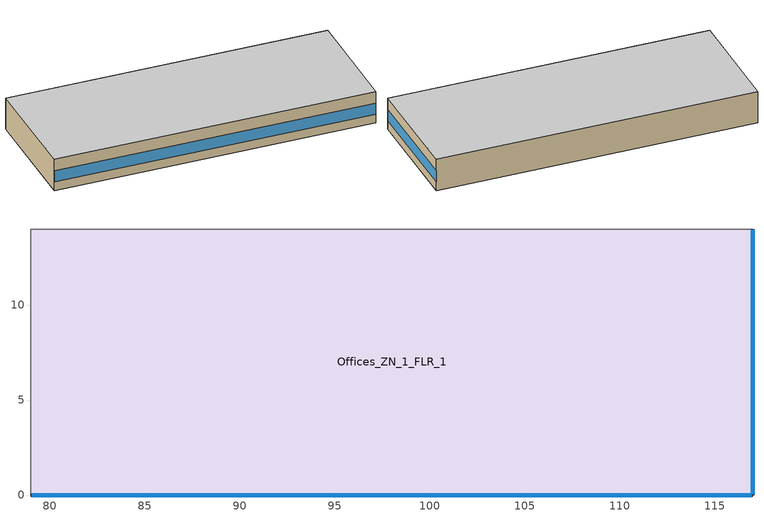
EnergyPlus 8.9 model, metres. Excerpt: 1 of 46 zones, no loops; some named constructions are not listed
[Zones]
Offices_ZN_1_FLR_1
 floor ground (ext-slab): 79,14 117,14 117,0 79,0 z0
 wall outside (Steel Frame Non-res Ext Wall): 79,0 117,0 117,14 z0:4
 wall to Gym_ZN_1_FLR_1 (int-walls): 117,14 79,14 z0:4
 wall to Lobby_ZN_1_FLR_1 (int-walls): 79,14 79,0 z0:4
 window (Window Non-res Fixed): 79.05,0 116.95,0 z1.1:2.5; 117,0.05 117,13.95 z1.1:2.51
 ceiling to Offices_ZN_1_FLR_2 (INT-FLOOR-UNDERSIDE): 79,0 117,0 117,14 79,14 z4
[Schedule:Compact]
Kitchen_Exhaust_SCH: Through: 12/31, For: Weekdays SummerDesignDay, Until: 06:00, 0, Until: 21:00, 1, Until: 24:00, 0, For: AllOtherDays, Until: 24:00, 0
BLDG_ELEVATORS: Through: 12/31, For: Weekdays SummerDesignDay, Until: 08:00, 0, Until: 15:00, 0.3, Until: 16:00, 0.15, Until: 24:00, 0, For: AllOtherDays, Until: 24:00, 0
KITCHEN_ELEC_EQUIP_SCH: Through: 6/30, For: Weekdays SummerDesignDay, Until: 08:00, 0.1, Until: 10:00, 0.15, Until: 13:00, 0.25, Until: 15:00, 0.15, Until: 24:00, 0.1, For: AllOtherDays, Until: 24:00, 0.1, Through: 9/1, For: Weekdays SummerDesignDay, Until: 08:00, 0.1, Until: 10:00, 0.13, Until: 13:00, 0.2, Until: 15:00, 0.13, Until: 24:00, 0.1, For: AllOtherDays, Until: 24:00, 0.1, Through: 12/31, For: Weekdays SummerDesignDay, Until: 08:00, 0.1, Until: 10:00, 0.15, Until: 13:00, 0.25, Until: 15:00, 0.15, Until: 24:00, 0.1, For: AllOtherDays, Until: 24:00, 0.1
KITCHEN_GAS_EQUIP_SCH: Through: 6/30, For: Weekdays SummerDesignDay, Until: 08:00, 0.02, Until: 10:00, 0.15, Until: 13:00, 0.2, Until: 15:00, 0.1, Until: 24:00, 0.02, For: AllOtherDays, Until: 24:00, 0.02, Through: 9/1, For: Weekdays SummerDesignDay, Until: 08:00, 0.02, Until: 10:00, 0.1, Until: 13:00, 0.15, Until: 15:00, 0.1, Until: 24:00, 0.02, For: WeekEnds WinterDesignDay Holidays AllOtherDays, Until: 24:00, 0.02, Through: 12/31, For: Weekdays SummerDesignDay, Until: 08:00, 0.02, Until: 10:00, 0.15, Until: 13:00, 0.2, Until: 15:00, 0.1, Until: 24:00, 0.02, For: WeekEnds WinterDesignDay Holidays AllOtherDays, Until: 24:00, 0.02
